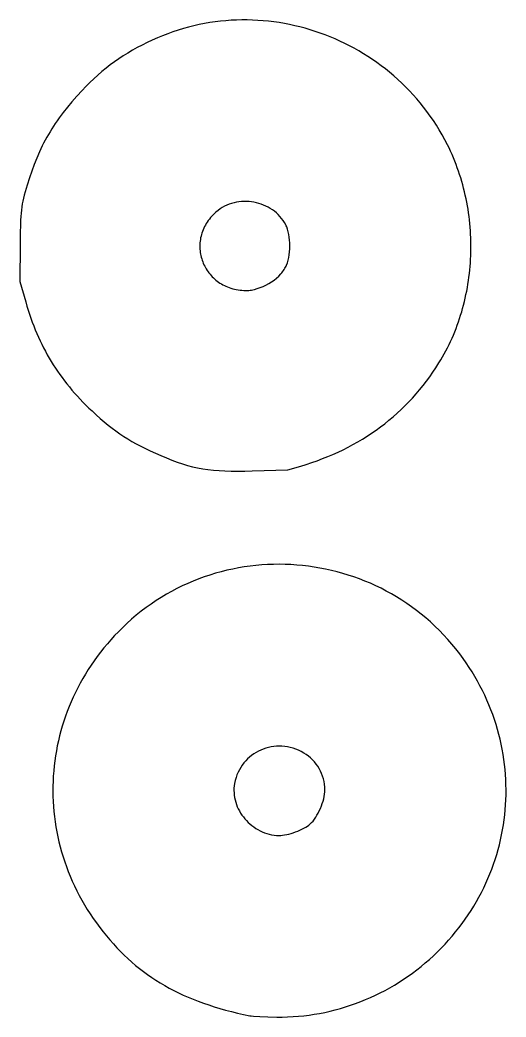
# Model space of a CAD drawing. Extents: x 0.6 to 22.3, y 16.3 to 47.
# Drawn here: x 17.62 to 20.44, y 16.25 to 22.02 of the extents above; entities that cross this region are included whole.
import ezdxf

# ---------------------------------------------------------------- set-up
doc = ezdxf.new("R2010")
doc.units = 0
doc.header["$MEASUREMENT"] = 0
doc.layers.add('LAYER_1', color=18, linetype='CONTINUOUS')

msp = doc.modelspace()

# ---------------------------------------------------------------- linework, layer by layer
at = {"layer": 'LAYER_1'}
for points in [[(18.9676, 19.4089), (19.1744, 19.4155), (19.2483, 19.437), (19.2806, 19.4468), (19.3124, 19.4571), (19.3438, 19.468), (19.3747, 19.4796), (19.4052, 19.4917), (19.4352, 19.5043), (19.4648, 19.5176), (19.4939, 19.5314), (19.5225, 19.5459), (19.5507, 19.5609), (19.5784, 19.5764), (19.6056, 19.5926), (19.6324, 19.6093), (19.6587, 19.6265), (19.6845, 19.6444), (19.7098, 19.6628), (19.7347, 19.6818), (19.7591, 19.7013), (19.783, 19.7214), (19.8064, 19.742), (19.8293, 19.7632), (19.8517, 19.785), (19.8737, 19.8073), (19.8951, 19.8302), (19.916, 19.8536), (19.9365, 19.8775), (19.9564, 19.902), (19.9758, 19.9271), (19.9947, 19.9527), (20.0132, 19.9788), (20.031, 20.0055), (20.0484, 20.0327), (20.0589, 20.0499), (20.0691, 20.0673), (20.079, 20.0849), (20.0886, 20.1026), (20.0979, 20.1206), (20.1069, 20.1387), (20.1156, 20.157), (20.1239, 20.1755), (20.132, 20.1941), (20.1397, 20.2128), (20.1472, 20.2317), (20.1543, 20.2508), (20.1612, 20.27), (20.1677, 20.2893), (20.1739, 20.3087), (20.1798, 20.3283), (20.1854, 20.3479), (20.1907, 20.3677), (20.1957, 20.3876), (20.2004, 20.4075), (20.2048, 20.4276), (20.2088, 20.4477), (20.2126, 20.468), (20.216, 20.4882), (20.2192, 20.5086), (20.222, 20.529), (20.2245, 20.5495), (20.2267, 20.57), (20.2286, 20.5906), (20.2302, 20.6112), (20.2315, 20.6318), (20.2324, 20.6525), (20.2331, 20.6731), (20.2334, 20.6938), (20.2334, 20.7145), (20.2331, 20.7352), (20.2325, 20.756), (20.2316, 20.7767), (20.2304, 20.7973), (20.2289, 20.818), (20.227, 20.8387), (20.2249, 20.8593), (20.2224, 20.8798), (20.2196, 20.9004), (20.2165, 20.9209), (20.2131, 20.9413), (20.2093, 20.9617), (20.2053, 20.982), (20.2009, 21.0023), (20.1963, 21.0224), (20.1913, 21.0425), (20.1859, 21.0625), (20.1803, 21.0824), (20.1744, 21.1022), (20.1681, 21.1219), (20.1616, 21.1415), (20.1547, 21.161), (20.1475, 21.1804), (20.1399, 21.1996), (20.1321, 21.2187), (20.1239, 21.2377), (20.1155, 21.2565), (20.1067, 21.2752), (20.0975, 21.2937), (20.0825, 21.3227), (20.0668, 21.3512), (20.0505, 21.3792), (20.0335, 21.4066), (20.016, 21.4335), (19.9978, 21.4598), (19.9791, 21.4856), (19.9598, 21.5109), (19.94, 21.5356), (19.9196, 21.5597), (19.8987, 21.5833), (19.8772, 21.6063), (19.8553, 21.6287), (19.8329, 21.6505), (19.81, 21.6718), (19.7866, 21.6925), (19.7628, 21.7125), (19.7386, 21.732), (19.714, 21.7509), (19.6889, 21.7692), (19.6635, 21.7868), (19.6376, 21.8039), (19.6114, 21.8203), (19.5849, 21.8361), (19.558, 21.8512), (19.5308, 21.8658), (19.5033, 21.8796), (19.4755, 21.8929), (19.4474, 21.9055), (19.419, 21.9174), (19.3904, 21.9287), (19.3615, 21.9393), (19.3324, 21.9492), (19.3031, 21.9584), (19.2736, 21.967), (19.2439, 21.9749), (19.214, 21.9821), (19.1839, 21.9886), (19.1537, 21.9944), (19.1234, 21.9996), (19.0929, 22.004), (19.0623, 22.0076), (19.0317, 22.0106), (19.0009, 22.0129), (18.9701, 22.0144), (18.9392, 22.0152), (18.9083, 22.0152), (18.8774, 22.0145), (18.8464, 22.0131), (18.8155, 22.0109), (18.7845, 22.008), (18.7536, 22.0043), (18.7227, 21.9998), (18.6919, 21.9946), (18.6611, 21.9885), (18.6304, 21.9818), (18.5998, 21.9742), (18.5693, 21.9658), (18.539, 21.9566), (18.5087, 21.9467), (18.4787, 21.9359), (18.4487, 21.9243), (18.419, 21.912), (18.3894, 21.8988), (18.3594, 21.8845), (18.3303, 21.87), (18.3021, 21.855), (18.2745, 21.8397), (18.2477, 21.8238), (18.2216, 21.8075), (18.196, 21.7906), (18.171, 21.7731), (18.1464, 21.7549), (18.1223, 21.7361), (18.0985, 21.7166), (18.075, 21.6963), (18.0518, 21.6752), (18.0287, 21.6533), (18.0058, 21.6305), (17.9829, 21.6067), (17.9531, 21.5744), (17.9249, 21.5426), (17.8985, 21.5111), (17.8736, 21.4798), (17.8503, 21.4485), (17.8391, 21.4328), (17.8283, 21.417), (17.8178, 21.4012), (17.8076, 21.3853), (17.7977, 21.3693), (17.7882, 21.3532), (17.7789, 21.3369), (17.7698, 21.3204), (17.761, 21.3038), (17.7525, 21.2869), (17.7442, 21.2698), (17.7361, 21.2525), (17.7206, 21.217), (17.7058, 21.1802), (17.6917, 21.1421), (17.6782, 21.1024), (17.6651, 21.0611), (17.6535, 21.0212), (17.6486, 21.003), (17.6443, 20.9856), (17.6406, 20.9685), (17.6373, 20.9516), (17.6345, 20.9344), (17.6322, 20.9167), (17.6303, 20.8981), (17.6287, 20.8783), (17.6274, 20.8571), (17.6265, 20.834), (17.6252, 20.781), (17.6246, 20.7168), (17.6236, 20.5026), (17.6571, 20.386), (17.6642, 20.3619), (17.6716, 20.3381), (17.6792, 20.3148), (17.6871, 20.2918), (17.6952, 20.2692), (17.7037, 20.247), (17.7124, 20.2251), (17.7213, 20.2035), (17.7306, 20.1822), (17.7402, 20.1613), (17.7501, 20.1406), (17.7603, 20.1202), (17.7709, 20.1001), (17.7817, 20.0803), (17.7929, 20.0607), (17.8044, 20.0413), (17.8163, 20.0222), (17.8286, 20.0033), (17.8412, 19.9846), (17.8542, 19.9661), (17.8675, 19.9478), (17.8812, 19.9296), (17.8954, 19.9116), (17.9099, 19.8938), (17.9248, 19.8761), (17.9401, 19.8586), (17.9559, 19.8411), (17.972, 19.8238), (17.9886, 19.8066), (18.0057, 19.7894), (18.0231, 19.7723), (18.0411, 19.7553), (18.0651, 19.7331), (18.0886, 19.7122), (18.1115, 19.6925), (18.1341, 19.6739), (18.1566, 19.6562), (18.179, 19.6395), (18.2016, 19.6235), (18.2245, 19.6082), (18.2479, 19.5935), (18.2719, 19.5793), (18.2967, 19.5654), (18.3225, 19.5517), (18.3494, 19.5382), (18.3775, 19.5248), (18.4072, 19.5113), (18.4384, 19.4976), (18.4717, 19.4837), (18.5036, 19.4711), (18.5343, 19.4598), (18.5642, 19.4497), (18.5936, 19.4409), (18.6228, 19.4332), (18.652, 19.4267), (18.6816, 19.4211), (18.7119, 19.4166), (18.7431, 19.4131), (18.7756, 19.4104), (18.8097, 19.4086), (18.8456, 19.4076), (18.8837, 19.4073), (18.9243, 19.4078)], [(18.9315, 20.4515), (18.9394, 20.4516), (18.9474, 20.4521), (18.9555, 20.4529), (18.9637, 20.4541), (18.9721, 20.4557), (18.9804, 20.4575), (18.9973, 20.4622), (19.0142, 20.4681), (19.031, 20.475), (19.0475, 20.483), (19.0636, 20.4919), (19.0792, 20.5016), (19.0941, 20.5121), (19.1082, 20.5233), (19.1212, 20.5351), (19.1332, 20.5473), (19.1387, 20.5536), (19.1439, 20.56), (19.1488, 20.5665), (19.1532, 20.5731), (19.1573, 20.5797), (19.161, 20.5864), (19.1639, 20.5923), (19.1666, 20.5986), (19.1715, 20.6121), (19.1756, 20.6266), (19.179, 20.6421), (19.1816, 20.6582), (19.1835, 20.6748), (19.1847, 20.6918), (19.1851, 20.709), (19.1848, 20.7261), (19.1838, 20.7431), (19.182, 20.7597), (19.1794, 20.7757), (19.1761, 20.7911), (19.1721, 20.8055), (19.1673, 20.8188), (19.1647, 20.8251), (19.1618, 20.8309), (19.1545, 20.8441), (19.1464, 20.8566), (19.1376, 20.8684), (19.1282, 20.8796), (19.1182, 20.8902), (19.1075, 20.9002), (19.0964, 20.9094), (19.0847, 20.918), (19.0726, 20.9259), (19.06, 20.9332), (19.0471, 20.9397), (19.0338, 20.9456), (19.0202, 20.9507), (19.0064, 20.9551), (18.9923, 20.9588), (18.9781, 20.9618), (18.9637, 20.9641), (18.9492, 20.9656), (18.9347, 20.9663), (18.9201, 20.9663), (18.9056, 20.9656), (18.8911, 20.9641), (18.8767, 20.9617), (18.8625, 20.9586), (18.8484, 20.9548), (18.8345, 20.9501), (18.8209, 20.9446), (18.8076, 20.9383), (18.7947, 20.9311), (18.7821, 20.9232), (18.7699, 20.9144), (18.7582, 20.9047), (18.7497, 20.897), (18.7416, 20.889), (18.734, 20.8809), (18.7267, 20.8727), (18.7199, 20.8643), (18.7135, 20.8558), (18.7075, 20.8471), (18.7019, 20.8384), (18.6967, 20.8295), (18.692, 20.8205), (18.6876, 20.8114), (18.6836, 20.8023), (18.68, 20.7931), (18.6768, 20.7838), (18.674, 20.7745), (18.6715, 20.7652), (18.6695, 20.7558), (18.6678, 20.7464), (18.6665, 20.7369), (18.6655, 20.7275), (18.6649, 20.7181), (18.6647, 20.7087), (18.6648, 20.6993), (18.6653, 20.69), (18.6661, 20.6807), (18.6673, 20.6714), (18.6688, 20.6622), (18.6706, 20.6531), (18.6728, 20.6441), (18.6753, 20.6351), (18.6781, 20.6263), (18.6813, 20.6175), (18.6848, 20.6089), (18.6886, 20.6004), (18.6927, 20.5921), (18.6971, 20.5839), (18.7018, 20.5758), (18.7068, 20.5679), (18.7121, 20.5602), (18.7177, 20.5527), (18.7236, 20.5453), (18.7298, 20.5382), (18.7363, 20.5313), (18.7431, 20.5246), (18.7501, 20.5181), (18.7574, 20.5119), (18.765, 20.5059), (18.7728, 20.5002), (18.7809, 20.4947), (18.7893, 20.4896), (18.7979, 20.4847), (18.8068, 20.4801), (18.8159, 20.4758), (18.8252, 20.4718), (18.8348, 20.4682), (18.8447, 20.4649), (18.8547, 20.4619), (18.865, 20.4593), (18.8756, 20.457), (18.8863, 20.4551), (18.8973, 20.4536), (18.9085, 20.4525), (18.9199, 20.4518)], [(19.1108, 16.2523), (19.1419, 16.2523), (19.1729, 16.2531), (19.2039, 16.2546), (19.2348, 16.2568), (19.2656, 16.2599), (19.2964, 16.2636), (19.327, 16.2682), (19.3575, 16.2734), (19.3879, 16.2794), (19.4181, 16.2861), (19.4481, 16.2936), (19.478, 16.3017), (19.5077, 16.3106), (19.5372, 16.3202), (19.5664, 16.3304), (19.5955, 16.3414), (19.6242, 16.3531), (19.6527, 16.3654), (19.681, 16.3784), (19.7089, 16.3921), (19.7366, 16.4065), (19.7639, 16.4215), (19.7909, 16.4372), (19.8175, 16.4535), (19.8438, 16.4704), (19.8697, 16.4881), (19.8952, 16.5063), (19.9203, 16.5252), (19.945, 16.5447), (19.9693, 16.5648), (19.9931, 16.5855), (20.0165, 16.6068), (20.0394, 16.6288), (20.0617, 16.6511), (20.0834, 16.6739), (20.1045, 16.697), (20.1249, 16.7204), (20.1447, 16.7442), (20.1638, 16.7684), (20.1823, 16.7928), (20.2001, 16.8176), (20.2174, 16.8427), (20.2339, 16.8681), (20.2499, 16.8938), (20.2651, 16.9197), (20.2798, 16.9459), (20.2938, 16.9723), (20.3071, 16.999), (20.3198, 17.0259), (20.3319, 17.053), (20.3433, 17.0804), (20.354, 17.1079), (20.3641, 17.1356), (20.3736, 17.1635), (20.3824, 17.1916), (20.3905, 17.2198), (20.398, 17.2481), (20.4048, 17.2766), (20.411, 17.3052), (20.4165, 17.3339), (20.4213, 17.3628), (20.4255, 17.3917), (20.4291, 17.4207), (20.4319, 17.4497), (20.4341, 17.4788), (20.4357, 17.508), (20.4366, 17.5372), (20.4368, 17.5664), (20.4363, 17.5956), (20.4352, 17.6249), (20.4334, 17.6541), (20.431, 17.6833), (20.4278, 17.7125), (20.424, 17.7416), (20.4196, 17.7707), (20.4144, 17.7997), (20.4086, 17.8287), (20.4021, 17.8576), (20.3949, 17.8863), (20.3871, 17.915), (20.3786, 17.9436), (20.3694, 17.972), (20.3595, 18.0003), (20.3489, 18.0285), (20.3377, 18.0565), (20.3257, 18.0843), (20.3131, 18.1119), (20.2998, 18.1394), (20.2858, 18.1667), (20.2712, 18.1937), (20.2558, 18.2205), (20.2398, 18.2471), (20.223, 18.2735), (20.2056, 18.2996), (20.1875, 18.3254), (20.1687, 18.351), (20.1463, 18.3798), (20.1233, 18.4079), (20.0997, 18.4351), (20.0754, 18.4615), (20.0506, 18.4871), (20.0251, 18.5119), (19.9992, 18.5359), (19.9727, 18.559), (19.9456, 18.5813), (19.9181, 18.6028), (19.8901, 18.6235), (19.8617, 18.6434), (19.8328, 18.6624), (19.8035, 18.6806), (19.7738, 18.698), (19.7437, 18.7145), (19.7132, 18.7302), (19.6824, 18.7451), (19.6513, 18.7591), (19.6198, 18.7723), (19.5881, 18.7847), (19.5561, 18.7962), (19.5238, 18.8069), (19.4913, 18.8167), (19.4586, 18.8257), (19.4257, 18.8338), (19.3927, 18.8411), (19.3594, 18.8476), (19.3261, 18.8532), (19.2926, 18.858), (19.259, 18.8618), (19.2253, 18.8649), (19.1915, 18.8671), (19.1578, 18.8684), (19.124, 18.8689), (19.0901, 18.8685), (19.0563, 18.8672), (19.0225, 18.8651), (18.9888, 18.8621), (18.9552, 18.8583), (18.9216, 18.8536), (18.8881, 18.848), (18.8548, 18.8415), (18.8216, 18.8342), (18.7885, 18.826), (18.7557, 18.8169), (18.723, 18.807), (18.6905, 18.7962), (18.6583, 18.7845), (18.6264, 18.7719), (18.5947, 18.7584), (18.5633, 18.7441), (18.5322, 18.7288), (18.5015, 18.7127), (18.4711, 18.6957), (18.4411, 18.6778), (18.4114, 18.659), (18.3822, 18.6393), (18.3534, 18.6187), (18.325, 18.5973), (18.2971, 18.5749), (18.2697, 18.5516), (18.2428, 18.5274), (18.2164, 18.5024), (18.1937, 18.4797), (18.1717, 18.4567), (18.1503, 18.4333), (18.1296, 18.4096), (18.1095, 18.3855), (18.0901, 18.3611), (18.0713, 18.3364), (18.0532, 18.3113), (18.0357, 18.286), (18.0189, 18.2603), (18.0028, 18.2344), (17.9873, 18.2083), (17.9725, 18.1818), (17.9583, 18.1552), (17.9448, 18.1283), (17.9319, 18.1011), (17.9198, 18.0738), (17.9082, 18.0463), (17.8974, 18.0185), (17.8872, 17.9906), (17.8776, 17.9625), (17.8687, 17.9343), (17.8605, 17.9059), (17.853, 17.8773), (17.8461, 17.8487), (17.8399, 17.8199), (17.8344, 17.791), (17.8295, 17.762), (17.8253, 17.733), (17.8217, 17.7039), (17.8189, 17.6747), (17.8167, 17.6454), (17.8152, 17.6161), (17.8143, 17.5868), (17.8141, 17.5574), (17.8146, 17.5281), (17.8158, 17.4987), (17.8176, 17.4694), (17.8202, 17.4401), (17.8234, 17.4108), (17.8272, 17.3815), (17.8318, 17.3523), (17.837, 17.3232), (17.8429, 17.2941), (17.8495, 17.2652), (17.8568, 17.2363), (17.8647, 17.2076), (17.8734, 17.1789), (17.8827, 17.1504), (17.8927, 17.122), (17.9034, 17.0938), (17.9147, 17.0657), (17.9268, 17.0379), (17.9395, 17.0102), (17.953, 16.9826), (17.9671, 16.9553), (17.9819, 16.9282), (17.9974, 16.9014), (18.0135, 16.8747), (18.0304, 16.8483), (18.048, 16.8222), (18.0662, 16.7963), (18.0852, 16.7708), (18.1048, 16.7455), (18.1245, 16.7212), (18.1444, 16.6977), (18.1646, 16.6748), (18.1851, 16.6526), (18.206, 16.6311), (18.2271, 16.6102), (18.2487, 16.5899), (18.2706, 16.5702), (18.2929, 16.5512), (18.3156, 16.5328), (18.3387, 16.5149), (18.3623, 16.4977), (18.3864, 16.481), (18.4109, 16.4649), (18.4359, 16.4493), (18.4614, 16.4343), (18.4875, 16.4198), (18.5141, 16.4058), (18.5412, 16.3924), (18.569, 16.3795), (18.5973, 16.367), (18.6262, 16.3551), (18.6558, 16.3436), (18.6861, 16.3326), (18.717, 16.322), (18.7485, 16.3119), (18.7808, 16.3022), (18.8138, 16.293), (18.8475, 16.2842), (18.882, 16.2757), (18.9173, 16.2677), (18.9533, 16.2601), (18.9619, 16.2588), (18.9749, 16.2576), (19.0118, 16.2553), (19.0588, 16.2535)], [(19.1232, 17.3016), (19.1331, 17.3018), (19.1438, 17.3029), (19.1552, 17.3046), (19.1672, 17.307), (19.1797, 17.31), (19.1924, 17.3136), (19.2053, 17.3176), (19.2181, 17.3222), (19.2308, 17.3271), (19.2432, 17.3324), (19.2552, 17.338), (19.2666, 17.3438), (19.2773, 17.3498), (19.2871, 17.3559), (19.2959, 17.3622), (19.3036, 17.3684), (19.3116, 17.3762), (19.3196, 17.3853), (19.3274, 17.3955), (19.335, 17.4067), (19.3423, 17.4187), (19.3493, 17.4314), (19.3559, 17.4446), (19.3621, 17.4583), (19.3678, 17.4722), (19.373, 17.4863), (19.3775, 17.5003), (19.3813, 17.5142), (19.3844, 17.5278), (19.3866, 17.541), (19.388, 17.5537), (19.3885, 17.5656), (19.388, 17.5817), (19.3863, 17.5977), (19.3836, 17.6135), (19.3799, 17.6291), (19.3752, 17.6444), (19.3696, 17.6594), (19.363, 17.6739), (19.3555, 17.6881), (19.3472, 17.7017), (19.338, 17.7148), (19.328, 17.7273), (19.3173, 17.7391), (19.3058, 17.7501), (19.2937, 17.7604), (19.2808, 17.7699), (19.2673, 17.7784), (19.2518, 17.7869), (19.2361, 17.7943), (19.2202, 17.8007), (19.2042, 17.8061), (19.1882, 17.8104), (19.1721, 17.8138), (19.156, 17.8161), (19.14, 17.8175), (19.124, 17.8179), (19.1082, 17.8174), (19.0925, 17.816), (19.077, 17.8137), (19.0617, 17.8105), (19.0467, 17.8064), (19.0321, 17.8015), (19.0177, 17.7957), (19.0037, 17.7891), (18.9902, 17.7817), (18.9771, 17.7735), (18.9645, 17.7646), (18.9525, 17.7549), (18.941, 17.7444), (18.9301, 17.7333), (18.9199, 17.7214), (18.9103, 17.7089), (18.9015, 17.6956), (18.8934, 17.6817), (18.8861, 17.6672), (18.8797, 17.6521), (18.8741, 17.6363), (18.8695, 17.62), (18.8658, 17.6031), (18.8636, 17.5892), (18.8623, 17.5754), (18.862, 17.5615), (18.8624, 17.5478), (18.8637, 17.5341), (18.8658, 17.5206), (18.8686, 17.5072), (18.8723, 17.494), (18.8766, 17.481), (18.8816, 17.4682), (18.8874, 17.4557), (18.8937, 17.4434), (18.9007, 17.4315), (18.9084, 17.42), (18.9166, 17.4088), (18.9254, 17.398), (18.9347, 17.3876), (18.9445, 17.3777), (18.9548, 17.3682), (18.9656, 17.3593), (18.9769, 17.3509), (18.9885, 17.343), (19.0006, 17.3358), (19.013, 17.3291), (19.0258, 17.3232), (19.0389, 17.3178), (19.0524, 17.3132), (19.0661, 17.3093), (19.08, 17.3062), (19.0942, 17.3039), (19.1086, 17.3023)]]:
    msp.add_lwpolyline(points, close=True, dxfattribs=at)

doc.saveas('drawing.dxf')
